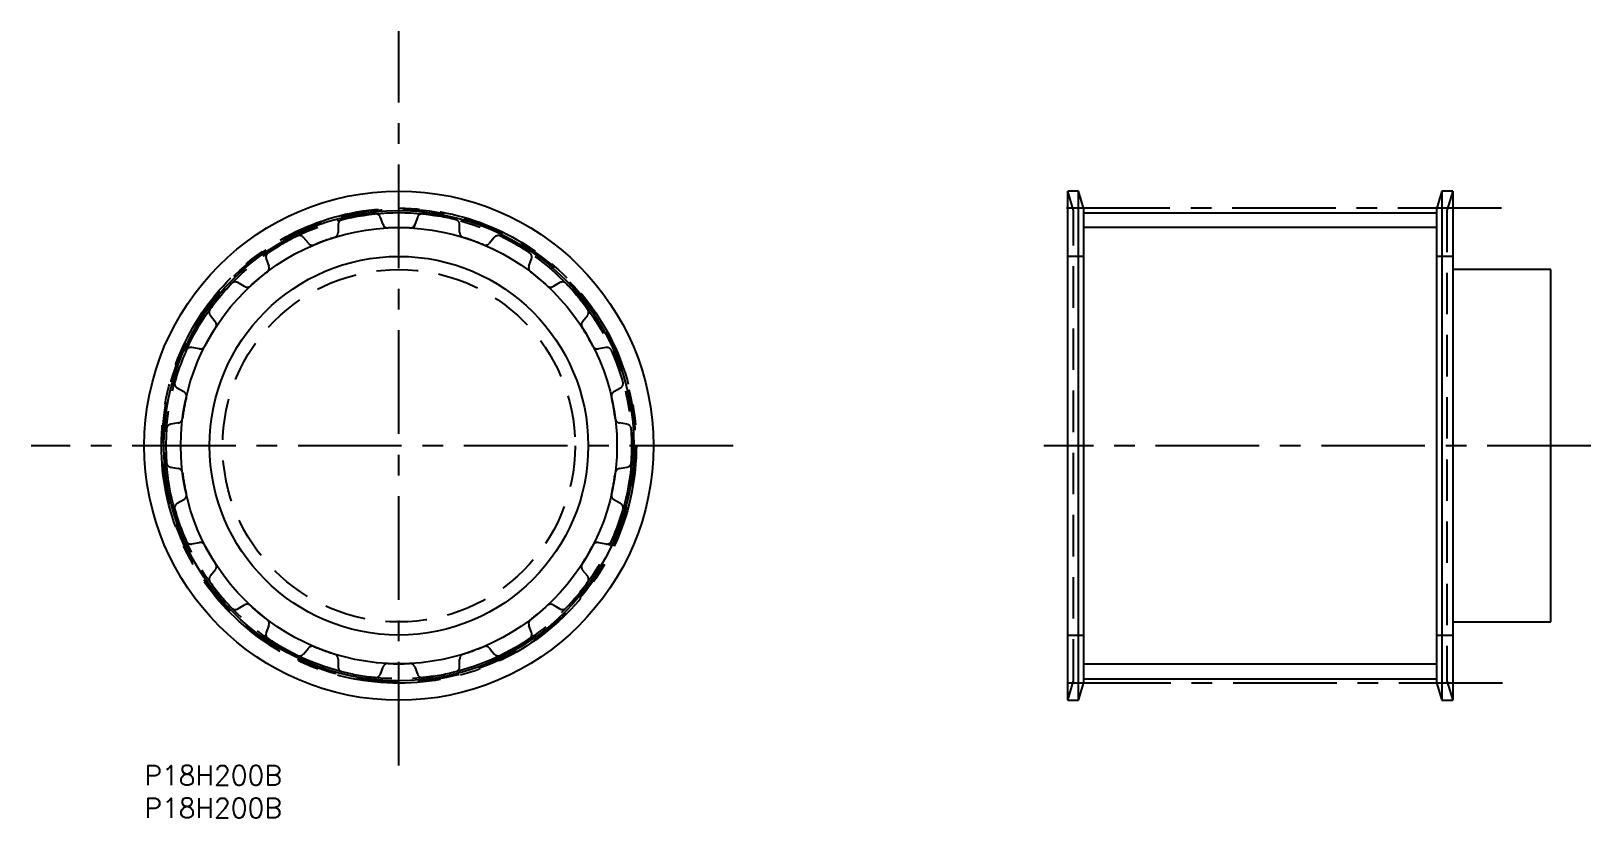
# Model space of a CAD drawing. Extents: x -17 to 222, y -8 to 112.
import ezdxf

# ---------------------------------------------------------------- set-up
doc = ezdxf.new("R2010")
doc.units = 0
doc.header["$LTSCALE"] = 0.5
for name, pattern in [('CENTER', [50.8, 31.75, -6.35, 6.35, -6.35]), ('DASHED', [19.05, 12.7, -6.35]), ('PHANTOM', [63.5, 31.75, -6.35, 6.35, -6.35, 6.35, -6.35])]:
    doc.linetypes.add(name, pattern=pattern)
for name, color, linetype in [('MSM_CENTER', 1, 'CENTER'), ('MSM_CONTINUOUS', 7, 'CONTINUOUS'), ('MSM_DASHED', 4, 'DASHED'), ('MSM_IMAGINARY', 6, 'PHANTOM'), ('MSM_NARROW', 5, 'CONTINUOUS'), ('MSM_PART_NUMBER', 7, 'CONTINUOUS')]:
    doc.layers.add(name, color=color, linetype=linetype)
doc.styles.get("Standard").update_dxf_attribs({"font": 'txt.shx', "height": 3, "bigfont": 'bigfont.shx'})

msp = doc.modelspace()

# ---------------------------------------------------------------- linework, layer by layer
at = {"layer": 'MSM_CENTER'}
for p, q in [((39, 0), (39, 112.5)), ((207.93, 85.39), (139.57, 85.39)), ((90.22, 49), (-17.33, 49)), ((221.6, 49), (137.8, 49)), ((208.07, 12.62), (139.57, 12.62))]:
    msp.add_line(p, q, dxfattribs=at)
msp.add_circle((39, 49), 36.38, dxfattribs=at)
at = {"layer": 'MSM_CONTINUOUS'}
for p, q in [((143.13, 88), (141.46, 88)), ((141.46, 10), (141.46, 88)), ((143.96, 85.25), (143.13, 88)), ((143.13, 10), (143.13, 88)), ((198.79, 88), (197.96, 85.25)), ((200.46, 88), (198.79, 88)), ((198.79, 88), (198.79, 10)), ((200.46, 88), (200.46, 10)), ((143.96, 12.75), (143.96, 85.25)), ((143.96, 84.69), (197.96, 84.69)), ((197.96, 85.25), (197.96, 12.75)), ((215.46, 76), (200.46, 76)), ((215.46, 22), (215.46, 76)), ((200.46, 22), (215.46, 22)), ((143.13, 10), (143.96, 12.75)), ((143.96, 13.31), (197.96, 13.31)), ((197.96, 12.75), (198.79, 10)), ((141.46, 10), (143.13, 10)), ((198.79, 10), (200.46, 10))]:
    msp.add_line(p, q, dxfattribs=at)
for radius in [39, 36.01, 29]:
    msp.add_circle((39, 49), radius, dxfattribs=at)
at = {"layer": 'MSM_DASHED'}
for p, q in [((142.36, 85.01), (141.46, 88)), ((200.46, 88), (199.56, 85.01)), ((36.57, 82.89), (36.17, 83.98)), ((41.83, 83.98), (41.43, 82.89)), ((142.36, 12.99), (142.36, 85.01)), ((199.56, 85.01), (199.56, 12.99)), ((29.69, 82.84), (29.69, 81.68)), ((48.31, 81.68), (48.31, 82.84)), ((25.13, 80.02), (24.38, 80.91)), ((53.62, 80.91), (52.87, 80.02)), ((18.68, 77.62), (19.08, 76.52)), ((58.92, 76.52), (59.32, 77.62)), ((143.96, 78), (141.46, 78)), ((200.46, 78), (197.96, 78)), ((15.36, 73.4), (14.35, 73.98)), ((63.65, 73.98), (62.64, 73.4)), ((10.12, 68.94), (10.86, 68.05)), ((67.14, 68.05), (67.88, 68.94)), ((8.44, 63.84), (7.29, 64.04)), ((70.71, 64.04), (69.56, 63.84)), ((5.04, 57.86), (6.05, 57.28)), ((71.95, 57.28), (72.96, 57.86)), ((5.2, 52.49), (4.06, 52.29)), ((73.94, 52.29), (72.8, 52.49)), ((4.06, 45.71), (5.2, 45.51)), ((72.8, 45.51), (73.94, 45.71)), ((6.05, 40.72), (5.04, 40.14)), ((72.96, 40.14), (71.95, 40.72)), ((7.29, 33.96), (8.44, 34.16)), ((69.56, 34.16), (70.71, 33.96)), ((10.86, 29.95), (10.12, 29.06)), ((67.88, 29.06), (67.14, 29.95)), ((14.35, 24.02), (15.36, 24.6)), ((62.64, 24.6), (63.65, 24.02)), ((19.08, 21.48), (18.68, 20.38)), ((59.32, 20.38), (58.92, 21.48)), ((141.46, 20), (143.96, 20)), ((197.96, 20), (200.46, 20)), ((24.38, 17.09), (25.13, 17.98)), ((52.87, 17.98), (53.62, 17.09)), ((29.69, 16.32), (29.69, 15.16)), ((36.17, 14.02), (36.57, 15.11)), ((41.43, 15.11), (41.83, 14.02)), ((48.31, 15.16), (48.31, 16.32)), ((141.46, 10), (142.36, 12.99)), ((199.56, 12.99), (200.46, 10))]:
    msp.add_line(p, q, dxfattribs=at)
for radius in [36.25, 27]:
    msp.add_circle((39, 49), radius, dxfattribs=at)
for centre, radius, start, end in [((39, 49), 35.69, 95.8864, 104.1136), ((35.42, 83.71), 0.8, 20, 95.8864), ((42.58, 83.71), 0.8, 84.1136, 160), ((39, 49), 35.69, 75.8864, 84.1136), ((28.89, 81.68), 0.8, 287.19, 0), ((30.49, 82.84), 0.8, 104.1136, 180), ((37.32, 83.16), 0.8, 200, 272.81), ((39, 49), 33.4, 87.19, 92.81), ((40.68, 83.16), 0.8, 267.19, 340), ((47.51, 82.84), 0.8, 0, 75.8864), ((49.11, 81.68), 0.8, 180, 252.81), ((39, 49), 35.69, 115.8864, 124.1136), ((23.77, 80.39), 0.8, 40, 115.8864), ((25.74, 80.53), 0.8, 220, 292.81), ((39, 49), 33.4, 107.19, 112.81), ((39, 49), 33.4, 67.19, 72.81), ((52.26, 80.53), 0.8, 247.19, 320), ((54.23, 80.39), 0.8, 64.1136, 140), ((39, 49), 35.69, 55.8864, 64.1136), ((19.43, 77.89), 0.8, 124.1136, 200), ((18.32, 76.25), 0.8, 307.19, 20), ((59.68, 76.25), 0.8, 160, 232.81), ((58.57, 77.89), 0.8, 340, 55.8864), ((13.95, 73.29), 0.8, 60, 135.8864), ((39, 49), 33.4, 127.19, 132.81), ((39, 49), 33.4, 47.19, 52.81), ((64.05, 73.29), 0.8, 44.1136, 120), ((39, 49), 35.69, 135.8864, 144.1136), ((15.76, 74.09), 0.8, 240, 312.81), ((62.24, 74.09), 0.8, 227.19, 300), ((39, 49), 35.69, 35.8864, 44.1136), ((10.73, 69.45), 0.8, 144.1136, 220), ((67.27, 69.45), 0.8, 320, 35.8864), ((39, 49), 33.4, 147.19, 152.81), ((10.25, 67.53), 0.8, 327.19, 40), ((67.75, 67.53), 0.8, 140, 212.81), ((39, 49), 33.4, 27.19, 32.81), ((39, 49), 35.69, 155.8864, 164.1136), ((7.15, 63.26), 0.8, 80, 155.8864), ((8.57, 64.63), 0.8, 260, 332.81), ((69.43, 64.63), 0.8, 207.19, 280), ((70.85, 63.26), 0.8, 24.1136, 100), ((39, 49), 35.69, 15.8864, 24.1136), ((5.44, 58.55), 0.8, 164.1136, 240), ((72.56, 58.55), 0.8, 300, 15.8864), ((39, 49), 33.4, 167.19, 172.81), ((5.65, 56.58), 0.8, 347.19, 60), ((72.35, 56.58), 0.8, 120, 192.81), ((39, 49), 33.4, 7.19, 12.81), ((5.06, 53.28), 0.8, 280, 352.81), ((72.94, 53.28), 0.8, 187.19, 260), ((39, 49), 35.69, 175.8864, 184.1136), ((4.19, 51.5), 0.8, 100, 175.8864), ((73.81, 51.5), 0.8, 4.1136, 80), ((39, 49), 35.69, 355.8864, 4.1136), ((4.19, 46.5), 0.8, 184.1136, 260), ((5.06, 44.72), 0.8, 7.19, 80), ((72.94, 44.72), 0.8, 100, 172.81), ((73.81, 46.5), 0.8, 280, 355.8864), ((39, 49), 33.4, 187.19, 192.81), ((39, 49), 33.4, 347.19, 352.81), ((5.65, 41.42), 0.8, 300, 12.81), ((72.35, 41.42), 0.8, 167.19, 240), ((5.44, 39.45), 0.8, 120, 195.8864), ((39, 49), 35.69, 195.8864, 204.1136), ((39, 49), 35.69, 335.8864, 344.1136), ((72.56, 39.45), 0.8, 344.1136, 60), ((7.15, 34.74), 0.8, 204.1136, 280), ((8.57, 33.37), 0.8, 27.19, 100), ((39, 49), 33.4, 207.19, 212.81), ((39, 49), 33.4, 327.19, 332.81), ((69.43, 33.37), 0.8, 80, 152.81), ((70.85, 34.74), 0.8, 260, 335.8864), ((10.73, 28.55), 0.8, 140, 215.8864), ((10.25, 30.47), 0.8, 320, 32.81), ((67.75, 30.47), 0.8, 147.19, 220), ((67.27, 28.55), 0.8, 324.1136, 40), ((39, 49), 35.69, 215.8864, 224.1136), ((39, 49), 35.69, 315.8864, 324.1136), ((13.95, 24.71), 0.8, 224.1136, 300), ((15.76, 23.91), 0.8, 47.19, 120), ((39, 49), 33.4, 227.19, 232.81), ((39, 49), 33.4, 307.19, 312.81), ((62.24, 23.91), 0.8, 60, 132.81), ((64.05, 24.71), 0.8, 240, 315.8864), ((18.32, 21.75), 0.8, 340, 52.81), ((59.68, 21.75), 0.8, 127.19, 200), ((19.43, 20.11), 0.8, 160, 235.8864), ((39, 49), 35.69, 235.8864, 244.1136), ((39, 49), 35.69, 295.8864, 304.1136), ((58.57, 20.11), 0.8, 304.1136, 20), ((23.77, 17.61), 0.8, 244.1136, 320), ((25.74, 17.47), 0.8, 67.19, 140), ((39, 49), 33.4, 247.19, 252.81), ((28.89, 16.32), 0.8, 360, 72.81), ((49.11, 16.32), 0.8, 107.19, 180), ((39, 49), 33.4, 287.19, 292.81), ((52.26, 17.47), 0.8, 40, 112.81), ((54.23, 17.61), 0.8, 220, 295.8864), ((30.49, 15.16), 0.8, 180, 255.8864), ((39, 49), 35.69, 255.8864, 264.1136), ((37.32, 14.84), 0.8, 87.19, 160), ((39, 49), 33.4, 267.19, 272.81), ((40.68, 14.84), 0.8, 20, 92.81), ((39, 49), 35.69, 275.8864, 284.1136), ((47.51, 15.16), 0.8, 284.1136, 0), ((35.42, 14.29), 0.8, 264.1136, 340), ((42.58, 14.29), 0.8, 200, 275.8864)]:
    msp.add_arc(centre, radius, start, end, dxfattribs=at)
at = {"layer": 'MSM_IMAGINARY'}
msp.add_circle((39, 49), 35.7, dxfattribs=at)
at = {"layer": 'MSM_NARROW'}
for p, q in [((36.57, 82.89), (36.78, 82.33)), ((41.43, 82.89), (41.22, 82.33)), ((197.96, 82.41), (143.96, 82.41)), ((143.96, 15.6), (197.96, 15.6))]:
    msp.add_line(p, q, dxfattribs=at)
msp.add_circle((39, 49), 33.41, dxfattribs=at)

# ---------------------------------------------------------------- texts
at = {"layer": 'MSM_PART_NUMBER'}
for p in [(0, -3.01), (0, -8)]:
    msp.add_text('P18H200B', height=3, dxfattribs=at).set_placement(p)

doc.saveas('drawing.dxf')
